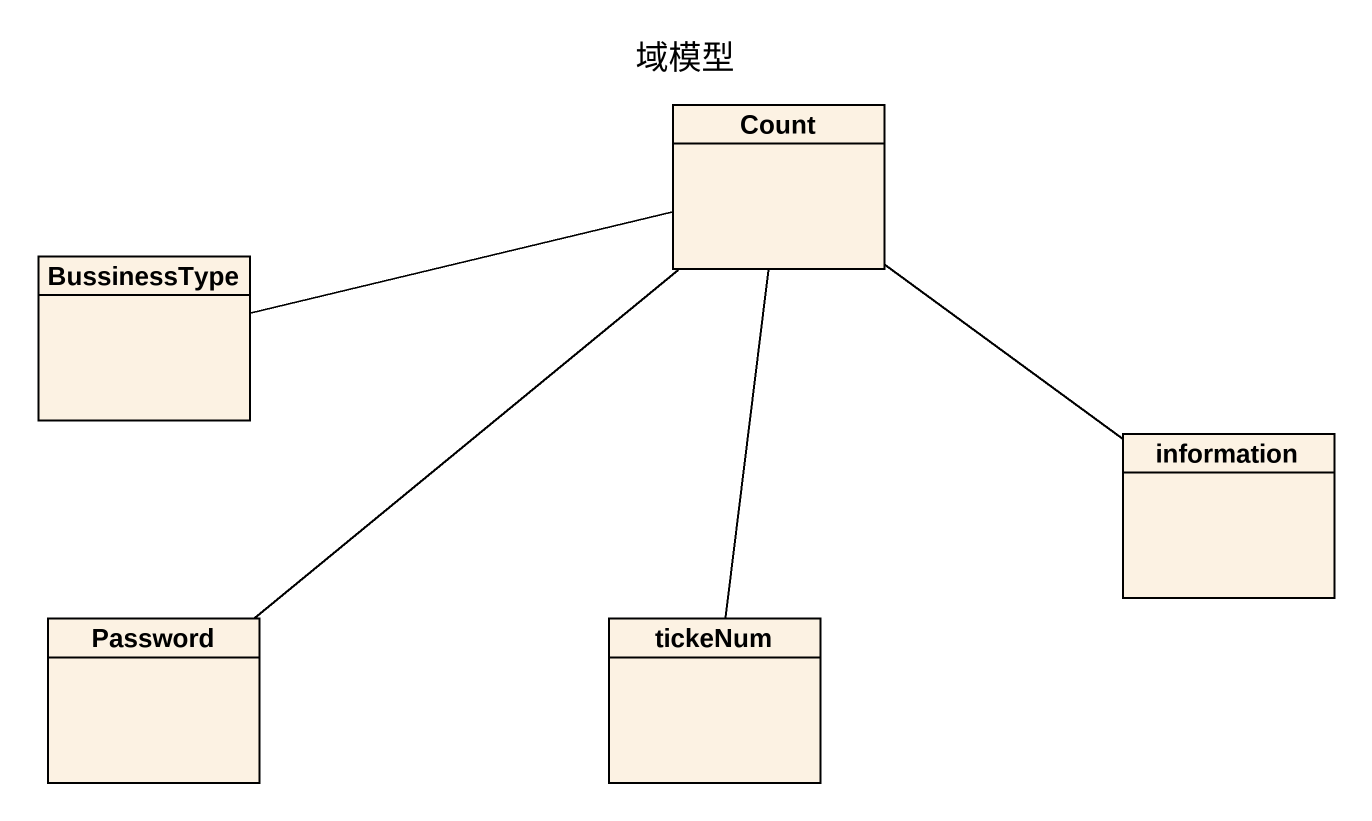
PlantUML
@startuml
title 域模型
hide circle
hide empty members
class Count
class BussinessType
class information
class Password
class tickeNum
Count -left- BussinessType
Count -- information
Count -- tickeNum
Password -up- Count
@enduml
